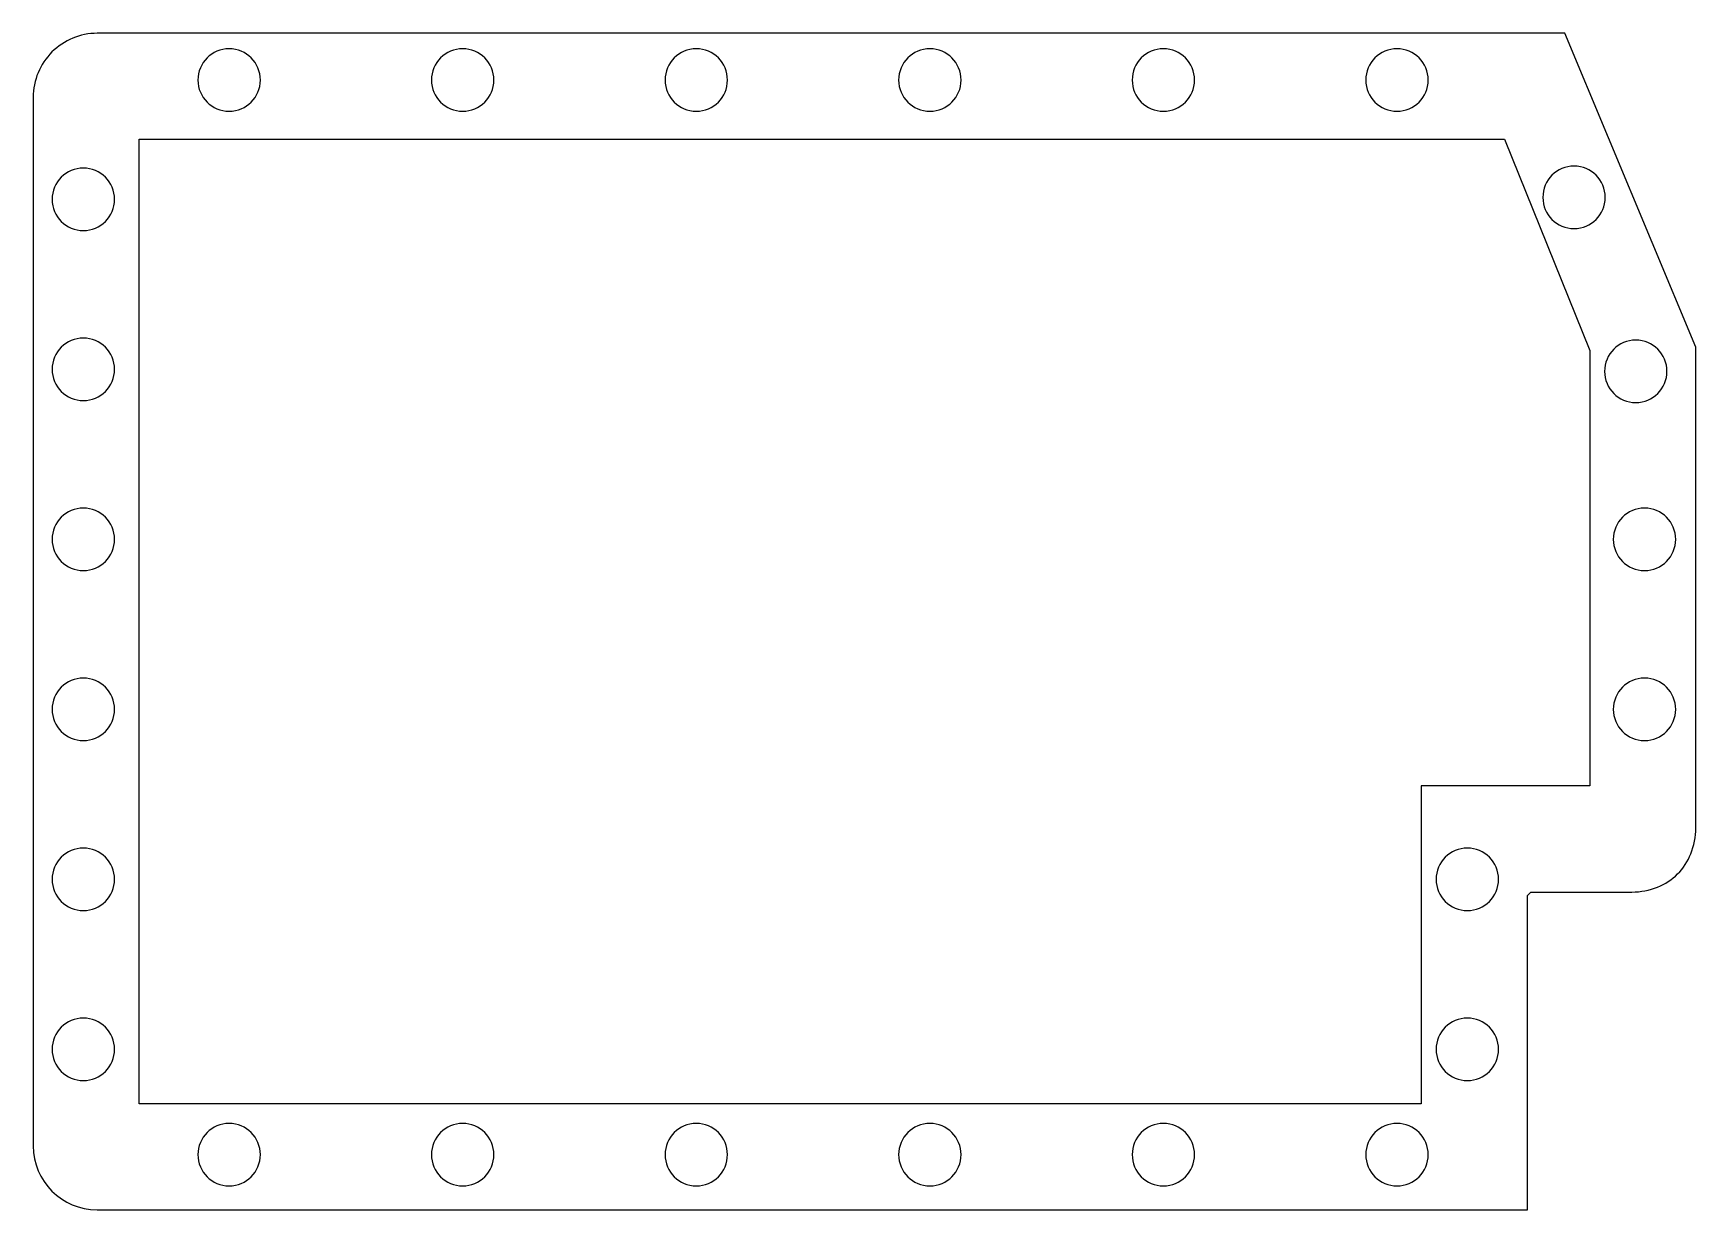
# Model space of a CAD drawing. Extents: x 1.3 to 22.2, y 1.9 to 16.7.
import ezdxf

# ---------------------------------------------------------------- set-up
doc = ezdxf.new("R2010")
doc.units = 0
doc.header["$MEASUREMENT"] = 0

msp = doc.modelspace()

# ---------------------------------------------------------------- linework, layer by layer
at = {"color": 7}
for p, q in [((20.573, 16.675), (2.096, 16.675)), ((22.221, 12.724), (20.573, 16.675)), ((1.291, 15.87), (1.291, 2.67)), ((2.626, 3.2), (2.626, 15.34)), ((2.626, 15.34), (19.812, 15.34)), ((19.812, 15.34), (20.886, 12.681)), ((20.886, 12.681), (20.886, 7.2)), ((22.221, 6.67), (22.221, 12.724)), ((18.766, 7.2), (18.766, 3.2)), ((20.886, 7.2), (18.766, 7.2)), ((20.101, 5.823), (20.143, 5.865)), ((20.143, 5.865), (21.416, 5.865)), ((20.101, 1.865), (20.101, 5.823)), ((18.766, 3.2), (2.626, 3.2)), ((2.096, 1.865), (20.101, 1.865))]:
    msp.add_line(p, q, dxfattribs=at)
for centre, radius, start, end in [((2.096, 15.87), 0.805, 89.9991, 179.9992), ((3.757, 16.086), 0.393, 90, 180), ((3.757, 16.086), 0.393, 360, 90), ((6.697, 16.086), 0.393, 90, 180), ((6.697, 16.086), 0.393, 360, 90), ((9.638, 16.086), 0.393, 90, 180), ((9.638, 16.086), 0.393, 360, 90), ((12.579, 16.086), 0.393, 90, 180), ((12.579, 16.086), 0.393, 360, 90), ((15.519, 16.086), 0.393, 90, 180), ((15.519, 16.086), 0.393, 360, 90), ((18.46, 16.086), 0.393, 90, 180), ((18.46, 16.086), 0.393, 360, 90), ((3.757, 16.086), 0.393, 180, 270), ((3.757, 16.086), 0.393, 270, 0), ((6.697, 16.086), 0.393, 180, 270), ((6.697, 16.086), 0.393, 270, 0), ((9.638, 16.086), 0.393, 180, 270), ((9.638, 16.086), 0.393, 270, 0), ((12.579, 16.086), 0.393, 180, 270), ((12.579, 16.086), 0.393, 270, 0), ((15.519, 16.086), 0.393, 180, 270), ((15.519, 16.086), 0.393, 270, 0), ((18.46, 16.086), 0.393, 180, 270), ((18.46, 16.086), 0.393, 270, 0), ((1.921, 14.584), 0.393, 90, 180), ((1.921, 14.584), 0.393, 360, 90), ((20.689, 14.609), 0.393, 90, 180), ((20.689, 14.609), 0.393, 360, 90), ((1.921, 14.584), 0.393, 180, 270), ((1.921, 14.584), 0.393, 270, 0), ((20.689, 14.609), 0.393, 180, 270), ((20.689, 14.609), 0.393, 270, 0), ((1.921, 12.444), 0.393, 90, 180), ((1.921, 12.444), 0.393, 360, 90), ((21.466, 12.419), 0.393, 90, 180), ((21.466, 12.419), 0.393, 360, 90), ((1.921, 12.444), 0.393, 180, 270), ((1.921, 12.444), 0.393, 270, 0), ((21.466, 12.419), 0.393, 180, 270), ((21.466, 12.419), 0.393, 270, 0), ((1.921, 10.304), 0.393, 90, 180), ((1.921, 10.304), 0.393, 360, 90), ((21.576, 10.304), 0.393, 90, 180), ((21.576, 10.304), 0.393, 360, 90), ((1.921, 10.304), 0.393, 180, 270), ((1.921, 10.304), 0.393, 270, 0), ((21.576, 10.304), 0.393, 180, 270), ((21.576, 10.304), 0.393, 270, 0), ((1.921, 8.164), 0.393, 90, 180), ((1.921, 8.164), 0.393, 360, 90), ((21.576, 8.164), 0.393, 90, 180), ((21.576, 8.164), 0.393, 360, 90), ((1.921, 8.164), 0.393, 180, 270), ((1.921, 8.164), 0.393, 270, 0), ((21.576, 8.164), 0.393, 180, 270), ((21.576, 8.164), 0.393, 270, 0), ((21.335, 6.67), 0.886, 338.5022, 0), ((1.921, 6.024), 0.393, 90, 180), ((1.921, 6.024), 0.393, 360, 90), ((19.345, 6.024), 0.393, 90, 180), ((19.345, 6.024), 0.393, 360, 90), ((21.468, 6.618), 0.743, 314.9991, 338.5021), ((21.468, 6.618), 0.743, 291.4964, 314.9989), ((1.921, 6.024), 0.393, 180, 270), ((1.921, 6.024), 0.393, 270, 0), ((19.345, 6.024), 0.393, 180, 270), ((19.345, 6.024), 0.393, 270, 0), ((21.416, 6.751), 0.886, 270, 291.4967), ((1.921, 3.884), 0.393, 90, 180), ((1.921, 3.884), 0.393, 360, 90), ((19.345, 3.884), 0.393, 90, 180), ((19.345, 3.884), 0.393, 360, 90), ((1.921, 3.884), 0.393, 180, 270), ((1.921, 3.884), 0.393, 270, 0), ((19.345, 3.884), 0.393, 180, 270), ((19.345, 3.884), 0.393, 270, 0), ((3.757, 2.559), 0.393, 90, 180), ((3.757, 2.559), 0.393, 360, 90), ((6.697, 2.559), 0.393, 90, 180), ((6.697, 2.559), 0.393, 360, 90), ((9.638, 2.559), 0.393, 90, 180), ((9.638, 2.559), 0.393, 360, 90), ((12.579, 2.559), 0.393, 90, 180), ((12.579, 2.559), 0.393, 360, 90), ((15.519, 2.559), 0.393, 90, 180), ((15.519, 2.559), 0.393, 360, 90), ((18.46, 2.559), 0.393, 90, 180), ((18.46, 2.559), 0.393, 360, 90), ((2.096, 2.67), 0.805, 180, 270), ((3.757, 2.559), 0.393, 180, 270), ((3.757, 2.559), 0.393, 270, 0), ((6.697, 2.559), 0.393, 180, 270), ((6.697, 2.559), 0.393, 270, 0), ((9.638, 2.559), 0.393, 180, 270), ((9.638, 2.559), 0.393, 270, 0), ((12.579, 2.559), 0.393, 180, 270), ((12.579, 2.559), 0.393, 270, 0), ((15.519, 2.559), 0.393, 180, 270), ((15.519, 2.559), 0.393, 270, 0), ((18.46, 2.559), 0.393, 180, 270), ((18.46, 2.559), 0.393, 270, 0)]:
    msp.add_arc(centre, radius, start, end, dxfattribs=at)

doc.saveas('drawing.dxf')
